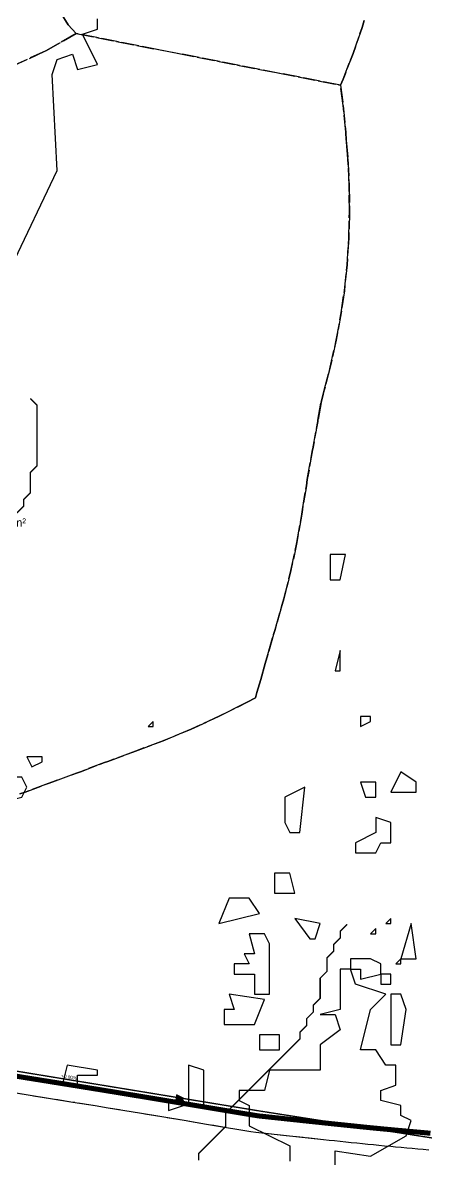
# Model space of a CAD drawing. Header units: metres. Extents: x 442821 to 452274, y 2561971 to 2571293.
# Drawn here: x 449555 to 449795, y 2567641 to 2568316 of the extents above; entities that cross this region are included whole.
import ezdxf
from ezdxf.enums import TextEntityAlignment as Align

# ---------------------------------------------------------------- set-up
doc = ezdxf.new("R2010")
doc.units = ezdxf.units.M
doc.header["$LTSCALE"] = 8
doc.linetypes.add('DASHED', pattern=[1.524, 1.27, -0.254])
for name, color, linetype in [('A_ARROWS', 7, 'Continuous'), ('A_CATCH_LABEL', 7, 'Continuous'), ('A_CATCHMENTS', 7, 'Continuous'), ('A_ENVELOPE', 3, 'Continuous'), ('A_GRADIENT', 8, 'Continuous'), ('A_MAIN_PIPE', 5, 'Continuous'), ('A_STREAMS', 5, 'Continuous'), ('A_WADI', 4, 'Continuous')]:
    doc.layers.add(name, color=color, linetype=linetype)

msp = doc.modelspace()

# ---------------------------------------------------------------- linework, layer by layer
at = {"layer": 'A_ARROWS', "color": 1}
msp.add_solid([(449652.5, 2567676.87), (449645.87, 2567675.94), (449646.51, 2567679.88)], dxfattribs=at)
at = {"layer": 'A_CATCHMENTS', "color": 2, "linetype": 'DASHED'}
msp.add_lwpolyline([(449758.05, 2568317.11), (449756.78, 2568312.96), (449751.42, 2568297.59), (449745.43, 2568282.26), (449743.89, 2568278.71), (449587.1, 2568309.31), (449582.31, 2568314.49), (449534.03, 2568394.31)], dxfattribs=at)
at = {"layer": 'A_CATCHMENTS', "color": 1, "linetype": 'DASHED'}
for points in [[(449534.03, 2568394.31), (449582.31, 2568314.49), (449587.1, 2568309.31), (449569.02, 2568299.11), (449548.28, 2568289.49)], [(449553.62, 2567857.93), (449556.79, 2567858.97), (449570.4, 2567864.16), (449573.17, 2567865.07), (449587.18, 2567870.38), (449589.55, 2567871.17), (449603.96, 2567876.61), (449605.94, 2567877.27), (449620.74, 2567882.84), (449622.32, 2567883.37), (449638.71, 2567889.52), (449655.23, 2567896.42), (449671.86, 2567904.06), (449688.62, 2567912.45), (449693.41, 2567915.04), (449694.26, 2567918.23), (449696.64, 2567925.98), (449699.21, 2567935.41), (449700.89, 2567940.79), (449704.17, 2567952.58), (449705.13, 2567955.61), (449709.14, 2567969.75), (449709.36, 2567970.42), (449710.35, 2567973.85), (449714.51, 2567990.55), (449718.04, 2568007.28), (449720.92, 2568024.05), (449721.29, 2568026.85), (449723.72, 2568040.82), (449724.23, 2568044.57), (449727.34, 2568062.24), (449727.47, 2568062.8), (449730.38, 2568079), (449730.5, 2568079.9), (449732.41, 2568090.3), (449733.7, 2568095.17), (449734.24, 2568097.56), (449737.84, 2568111.27), (449741.43, 2568127.42), (449744.37, 2568143.61), (449746.2, 2568156.53), (449747.8, 2568172.14), (449748.82, 2568187.79), (449749.24, 2568203.47), (449749.06, 2568219.19), (449748.3, 2568234.95), (449747.34, 2568246.01), (449747.06, 2568250.74), (449745.52, 2568266.55), (449743.89, 2568278.71), (449745.43, 2568282.26), (449751.42, 2568297.59), (449756.78, 2568312.96), (449758.05, 2568317.11)], [(449796.35, 2567646.58), (449793.06, 2567646.89), (449789.76, 2567647.18), (449786.47, 2567647.48), (449783.18, 2567647.77), (449779.9, 2567648.07), (449776.6, 2567648.36), (449773.78, 2567648.62), (449770.03, 2567648.97), (449766.74, 2567649.29), (449763.45, 2567649.61), (449760.18, 2567649.93), (449756.88, 2567650.27), (449753.6, 2567650.6), (449750.31, 2567650.94), (449747.03, 2567651.28), (449743.74, 2567651.62), (449740.45, 2567651.97), (449737.17, 2567652.32), (449733.88, 2567652.67), (449693.75, 2567656.94), (449690.73, 2567657.43), (449681.31, 2567658.98), (449677.53, 2567659.61), (449664.33, 2567661.81), (449651.13, 2567664.01), (449637.92, 2567666.22), (449624.72, 2567668.41), (449606.13, 2567671.47), (449598.29, 2567672.75), (449585.07, 2567674.89), (449571.86, 2567677.01), (449558.65, 2567679.13), (449545.43, 2567681.26)]]:
    msp.add_lwpolyline(points, dxfattribs=at)
at = {"layer": 'A_CATCHMENTS', "color": 3, "linetype": 'DASHED'}
msp.add_lwpolyline([(449548.28, 2568289.49), (449569.02, 2568299.11), (449587.1, 2568309.31), (449743.89, 2568278.71), (449745.52, 2568266.55), (449747.06, 2568250.74), (449747.34, 2568246.01), (449748.3, 2568234.95), (449749.06, 2568219.19), (449749.24, 2568203.47), (449748.82, 2568187.79), (449747.8, 2568172.14), (449746.2, 2568156.53), (449744.37, 2568143.61), (449741.43, 2568127.42), (449737.84, 2568111.27), (449734.24, 2568097.56), (449733.7, 2568095.17), (449732.41, 2568090.3), (449730.5, 2568079.9), (449730.38, 2568079), (449727.47, 2568062.8), (449727.34, 2568062.24), (449724.23, 2568044.57), (449723.72, 2568040.82), (449721.29, 2568026.85), (449720.92, 2568024.05), (449718.04, 2568007.28), (449714.51, 2567990.55), (449710.35, 2567973.85), (449709.36, 2567970.42), (449709.14, 2567969.75), (449705.13, 2567955.61), (449704.17, 2567952.58), (449700.89, 2567940.79), (449699.21, 2567935.41), (449696.64, 2567925.98), (449694.26, 2567918.23), (449693.41, 2567915.04), (449688.62, 2567912.45), (449671.86, 2567904.06), (449655.23, 2567896.42), (449638.71, 2567889.52), (449622.32, 2567883.37), (449620.74, 2567882.84), (449605.94, 2567877.27), (449603.96, 2567876.61), (449589.55, 2567871.17), (449587.18, 2567870.38), (449573.17, 2567865.07), (449570.4, 2567864.16), (449556.79, 2567858.97), (449553.62, 2567857.93)], dxfattribs=at)
at = {"layer": 'A_ENVELOPE', "color": 3}
msp.add_lwpolyline([(449796.35, 2567646.58), (449793.06, 2567646.89), (449789.76, 2567647.18), (449786.47, 2567647.48), (449783.18, 2567647.77), (449779.9, 2567648.07), (449776.6, 2567648.36), (449773.78, 2567648.62), (449770.03, 2567648.97), (449766.74, 2567649.29), (449763.45, 2567649.61), (449760.18, 2567649.93), (449756.88, 2567650.27), (449753.6, 2567650.6), (449750.31, 2567650.94), (449747.03, 2567651.28), (449743.74, 2567651.62), (449740.45, 2567651.97), (449737.17, 2567652.32), (449733.88, 2567652.67), (449693.75, 2567656.94), (449690.73, 2567657.43), (449681.31, 2567658.98), (449677.53, 2567659.61), (449664.33, 2567661.81), (449651.13, 2567664.01), (449637.92, 2567666.22), (449624.72, 2567668.41), (449606.13, 2567671.47), (449598.29, 2567672.75), (449585.07, 2567674.89), (449571.86, 2567677.01), (449558.65, 2567679.13), (449545.43, 2567681.26)], dxfattribs=at)
at = {"layer": 'A_MAIN_PIPE', "color": 5, "const_width": 3}
msp.add_lwpolyline([(449797.28, 2567656.54), (449793.97, 2567656.84), (449790.66, 2567657.14), (449787.36, 2567657.44), (449784.07, 2567657.73), (449780.79, 2567658.03), (449777.51, 2567658.32), (449774.7, 2567658.58), (449770.97, 2567658.93), (449767.7, 2567659.24), (449764.43, 2567659.56), (449761.17, 2567659.88), (449757.89, 2567660.21), (449754.61, 2567660.55), (449751.34, 2567660.89), (449748.06, 2567661.23), (449744.78, 2567661.57), (449741.5, 2567661.91), (449738.22, 2567662.26), (449734.94, 2567662.61), (449695.08, 2567666.85), (449692.35, 2567667.3), (449682.95, 2567668.85), (449679.17, 2567669.48), (449665.97, 2567671.67), (449652.77, 2567673.87), (449639.56, 2567676.08), (449626.35, 2567678.28), (449607.75, 2567681.34), (449599.89, 2567682.62), (449586.66, 2567684.76), (449573.44, 2567686.89), (449560.23, 2567689.01), (449547.03, 2567691.14)], dxfattribs=at)
at = {"layer": 'A_SECONDARY_MAIN_BRANCH', "color": 1, "linetype": 'DASHED', "const_width": 0.8}
msp.add_lwpolyline([(449253.05, 2567742.24), (449293.53, 2567735.74), (449695.92, 2567669.75), (449912.47, 2567635.88)], dxfattribs=at)
at = {"layer": 'A_STREAMS', "color": 5, "const_width": 0.8}
for points in [[(449559.83, 2568092.7), (449563.83, 2568088.7), (449563.83, 2568084.7), (449563.83, 2568080.7), (449563.83, 2568076.7), (449563.83, 2568072.7), (449563.83, 2568068.7), (449563.83, 2568064.69), (449563.83, 2568060.69), (449563.83, 2568056.69), (449563.83, 2568052.69), (449559.83, 2568048.69), (449559.83, 2568044.69), (449559.83, 2568040.69), (449559.83, 2568036.68), (449555.83, 2568032.68), (449555.83, 2568028.68), (449551.83, 2568024.68)], [(449747.85, 2567780.6), (449743.85, 2567776.59), (449743.85, 2567772.59), (449739.85, 2567768.59), (449739.85, 2567764.59), (449735.85, 2567760.59), (449735.85, 2567756.59), (449735.85, 2567752.59), (449731.85, 2567748.58), (449731.85, 2567744.58), (449731.85, 2567740.58), (449731.85, 2567736.58), (449727.85, 2567732.58), (449727.85, 2567728.58), (449723.85, 2567724.58), (449723.85, 2567720.57), (449719.85, 2567716.57), (449719.85, 2567712.57), (449715.85, 2567708.57), (449711.85, 2567704.57), (449707.85, 2567700.57), (449703.85, 2567696.57), (449699.85, 2567692.56), (449695.85, 2567688.56), (449691.85, 2567684.56), (449687.85, 2567680.56), (449683.85, 2567676.56), (449679.85, 2567672.56), (449675.84, 2567668.56), (449675.84, 2567664.56), (449675.84, 2567660.55), (449671.84, 2567656.55), (449667.84, 2567652.55), (449663.84, 2567648.55), (449659.84, 2567644.55), (449659.84, 2567640.55)]]:
    msp.add_lwpolyline(points, dxfattribs=at)
at = {"layer": 'A_WADI', "color": 4}
for points in [[(449548.8, 2568171.01), (449575.8, 2568228.01), (449572.8, 2568285.01), (449575.8, 2568294.01), (449584.8, 2568297.01), (449587.8, 2568288.01), (449599.8, 2568291.01), (449590.8, 2568309.01), (449599.8, 2568312.01), (449599.8, 2568318.01)], [(449740.8, 2567637.01), (449740.8, 2567646.01), (449761.8, 2567643.01), (449782.8, 2567655.01), (449785.8, 2567664.01), (449779.8, 2567667.01), (449779.8, 2567673.01), (449767.8, 2567676.01), (449767.8, 2567682.01), (449776.8, 2567685.01), (449776.8, 2567697.01), (449770.8, 2567697.01), (449764.8, 2567706.01), (449755.8, 2567706.01), (449761.8, 2567730.01), (449770.8, 2567739.01), (449752.8, 2567745.01), (449749.8, 2567754.01), (449743.8, 2567754.01), (449743.8, 2567730.01), (449731.8, 2567727.01), (449740.8, 2567727.01), (449743.8, 2567718.01), (449731.8, 2567709.01), (449731.8, 2567694.01), (449701.8, 2567694.01), (449698.8, 2567682.01), (449683.8, 2567682.01), (449683.8, 2567676.01), (449689.8, 2567673.01), (449689.8, 2567661.01), (449713.8, 2567649.01), (449713.8, 2567640.01)]]:
    msp.add_lwpolyline(points, dxfattribs=at)
for points in [[(449737.8, 2567985.01), (449743.8, 2567985.01), (449746.8, 2568000.01), (449737.8, 2568000.01), (449737.8, 2567985.01)], [(449743.8, 2567931.01), (449743.8, 2567943.01), (449740.8, 2567931.01), (449743.8, 2567931.01)], [(449632.8, 2567898.01), (449632.8, 2567901.01), (449629.8, 2567898.01), (449632.8, 2567898.01)], [(449755.8, 2567898.01), (449761.8, 2567901.01), (449761.8, 2567904.01), (449755.8, 2567904.01), (449755.8, 2567898.01)], [(449560.8, 2567874.01), (449566.8, 2567877.01), (449566.8, 2567880.01), (449557.8, 2567880.01), (449560.8, 2567874.01)], [(449545.8, 2567862.01), (449539.8, 2567859.01), (449542.8, 2567853.01), (449554.8, 2567856.01), (449557.8, 2567862.01), (449554.8, 2567868.01), (449545.8, 2567868.01), (449545.8, 2567862.01)], [(449758.8, 2567856.01), (449764.8, 2567856.01), (449764.8, 2567865.01), (449755.8, 2567865.01), (449758.8, 2567856.01)], [(449773.8, 2567859.01), (449788.8, 2567859.01), (449788.8, 2567865.01), (449779.8, 2567871.01), (449773.8, 2567859.01)], [(449710.8, 2567841.01), (449713.8, 2567835.01), (449719.8, 2567835.01), (449722.8, 2567862.01), (449710.8, 2567856.01), (449710.8, 2567841.01)], [(449764.8, 2567835.01), (449752.8, 2567829.01), (449752.8, 2567823.01), (449764.8, 2567823.01), (449767.8, 2567829.01), (449773.8, 2567829.01), (449773.8, 2567841.01), (449764.8, 2567844.01), (449764.8, 2567835.01)], [(449704.8, 2567799.01), (449716.8, 2567799.01), (449713.8, 2567811.01), (449704.8, 2567811.01), (449704.8, 2567799.01)], [(449671.8, 2567781.01), (449695.8, 2567787.01), (449689.8, 2567796.01), (449677.8, 2567796.01), (449671.8, 2567781.01)], [(449725.8, 2567772.01), (449728.8, 2567772.01), (449731.8, 2567781.01), (449716.8, 2567784.01), (449725.8, 2567772.01)], [(449764.8, 2567775.01), (449764.8, 2567778.01), (449761.8, 2567775.01), (449764.8, 2567775.01)], [(449773.8, 2567781.01), (449773.8, 2567784.01), (449770.8, 2567781.01), (449773.8, 2567781.01)], [(449788.8, 2567760.01), (449785.8, 2567781.01), (449779.8, 2567760.01), (449788.8, 2567760.01)], [(449692.8, 2567763.01), (449686.8, 2567763.01), (449689.8, 2567757.01), (449680.8, 2567757.01), (449680.8, 2567751.01), (449692.8, 2567751.01), (449692.8, 2567739.01), (449701.8, 2567739.01), (449701.8, 2567769.01), (449698.8, 2567775.01), (449689.8, 2567775.01), (449692.8, 2567763.01)], [(449755.8, 2567754.01), (449755.8, 2567748.01), (449767.8, 2567751.01), (449767.8, 2567757.01), (449761.8, 2567760.01), (449749.8, 2567760.01), (449749.8, 2567754.01), (449755.8, 2567754.01)], [(449776.8, 2567757.01), (449779.8, 2567757.01), (449779.8, 2567760.01), (449776.8, 2567757.01)], [(449767.8, 2567745.01), (449773.8, 2567745.01), (449773.8, 2567751.01), (449767.8, 2567751.01), (449767.8, 2567745.01)], [(449680.8, 2567730.01), (449674.8, 2567730.01), (449674.8, 2567721.01), (449692.8, 2567721.01), (449698.8, 2567736.01), (449677.8, 2567739.01), (449680.8, 2567730.01)], [(449773.8, 2567709.01), (449779.8, 2567709.01), (449782.8, 2567730.01), (449779.8, 2567739.01), (449773.8, 2567739.01), (449773.8, 2567709.01)], [(449695.8, 2567706.01), (449707.8, 2567706.01), (449707.8, 2567715.01), (449695.8, 2567715.01), (449695.8, 2567706.01)], [(449578.8, 2567685.01), (449587.8, 2567685.01), (449587.8, 2567691.01), (449599.8, 2567691.01), (449599.8, 2567694.01), (449581.8, 2567697.01), (449578.8, 2567685.01)], [(449653.8, 2567673.01), (449662.8, 2567673.01), (449662.8, 2567694.01), (449653.8, 2567697.01), (449653.8, 2567673.01)], [(449641.8, 2567670.01), (449650.8, 2567673.01), (449650.8, 2567676.01), (449641.8, 2567676.01), (449641.8, 2567670.01)]]:
    msp.add_lwpolyline(points, close=True, dxfattribs=at)

# ---------------------------------------------------------------- texts
at = {"layer": 'A_CATCH_LABEL', "color": 3}
msp.add_text('C14 · JOIN · 1.6 km · sub-main 0.9 km · 17 pipes · 0.20 km²', height=5, dxfattribs=at).set_placement((449468.34, 2568019.07), align=Align.MIDDLE_CENTER)
at = {"layer": 'A_GRADIENT', "color": 1}
msp.add_text('+0.00%', height=2, rotation=-9.31314, dxfattribs=at).set_placement((449582.64, 2567688.33), align=Align.BOTTOM_CENTER)

doc.saveas('drawing.dxf')
